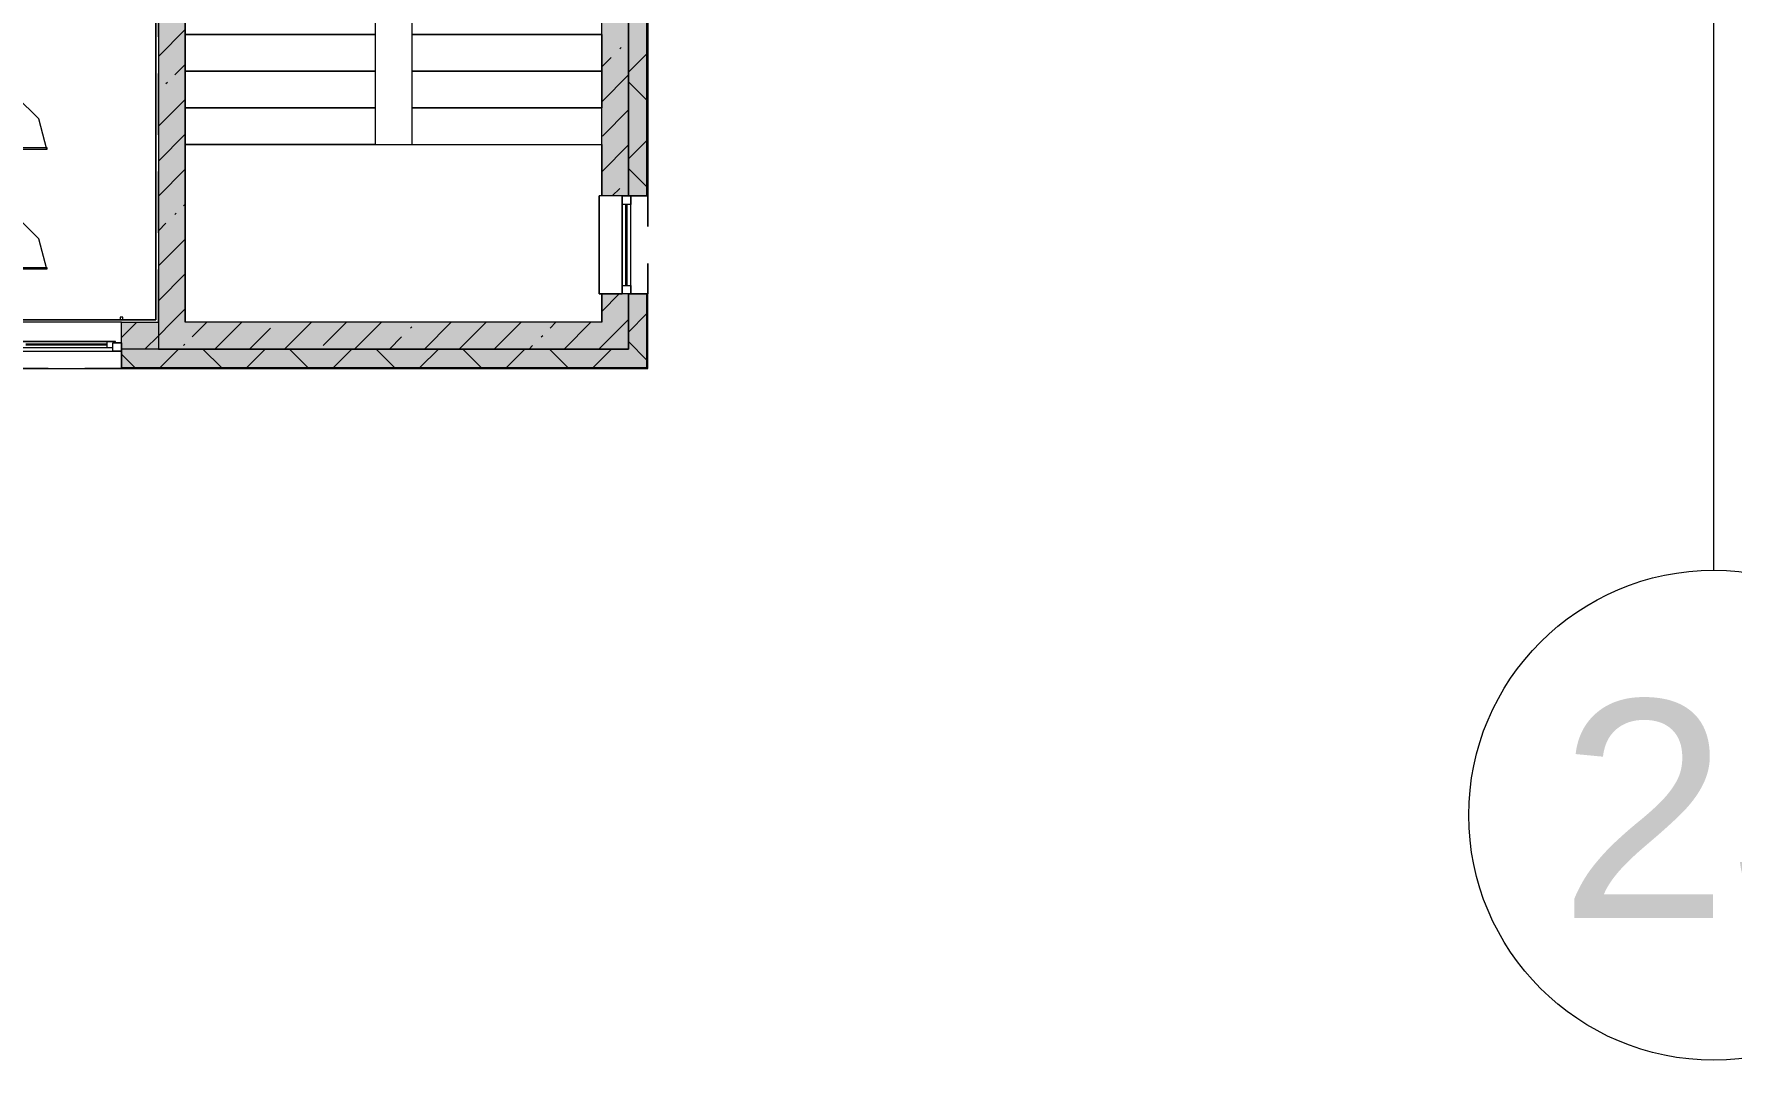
# Model space of a CAD drawing. Header units: millimetres. Extents: x -3817 to 677485, y -22715 to 103890.
# Drawn here: x 29492.8 to 29601.9, y 156.6 to 222.6 of the extents above; entities that cross this region are included whole.
import ezdxf

# ---------------------------------------------------------------- set-up
doc = ezdxf.new("R2010")
doc.units = ezdxf.units.MM
doc.layers.add('PDF _Геометрия', color=7, linetype='Continuous', true_color=0x1d1d1d)
doc.layers.add('PDF _Сплошная заливка', color=7, linetype='Continuous', true_color=0xffffff)
doc.layers.add('PDF _Текст', color=7, linetype='Continuous')
doc.styles.add('PDF ArialMT', font='arial.ttf')

msp = doc.modelspace()

# ---------------------------------------------------------------- hatches: boundary and pattern name
at = {"layer": 'PDF _Сплошная заливка', "transparency": 33554559}
h = msp.add_hatch(color=256, dxfattribs=at)
h.paths.add_polyline_path([(29531.03, 204.09), (29531.03, 205.9), (29529.3, 205.9), (29529.3, 204.09), (29529.58, 204.09)], flags=0)
h.paths.add_polyline_path([(29529.3, 212.2), (29531.03, 212.2), (29531.03, 231.09), (29529.3, 231.09), (29529.3, 222.65)], flags=0)
h.paths.add_polyline_path([(29530.74, 235.03), (29531.03, 235.03), (29531.03, 265.34), (29529.3, 265.34), (29529.3, 235.03), (29529.58, 235.03)], flags=0)
for points in [[(29500.8, 204.09), (29502.53, 204.09), (29502.53, 263.61), (29500.8, 263.61), (29500.8, 205.04)], [(29531.03, 202.35), (29531.03, 204.09), (29500.8, 204.09), (29500.8, 202.35), (29529.58, 202.35)]]:
    msp.add_hatch(color=256, dxfattribs=at).paths.add_polyline_path(points)
h = msp.add_hatch(color=256, dxfattribs=at)
h.paths.add_polyline_path([(29531.03, 201.17), (29532.21, 201.17), (29532.21, 205.9), (29531.03, 205.9), (29531.03, 202.35)], flags=0)
h.paths.add_polyline_path([(29532.21, 212.2), (29532.21, 229.28), (29531.03, 229.28), (29531.03, 212.2)], flags=0)
h = msp.add_hatch(color=256, dxfattribs=at)
h.paths.add_polyline_path([(29485.54, 201.17), (29491.35, 201.17), (29491.35, 202.35), (29463, 202.35), (29463, 201.17), (29470.86, 201.17)], flags=0)
h.paths.add_polyline_path([(29531.03, 201.17), (29531.03, 202.35), (29498.43, 202.35), (29498.43, 201.17), (29529.58, 201.17)], flags=0)
h.paths.add_polyline_path([(29448.84, 201.17), (29455.91, 201.17), (29455.91, 202.35), (29448.04, 202.35), (29448.04, 201.17)], flags=0)
h.paths.add_polyline_path([(29440.95, 201.17), (29440.95, 202.35), (29436.62, 202.35), (29436.62, 201.17)], flags=0)
h.paths.add_polyline_path([(29420.09, 201.17), (29420.09, 202.35), (29414.58, 202.35), (29414.58, 201.17), (29418.51, 201.17)], flags=0)
h.paths.add_polyline_path([(29390.17, 201.17), (29390.17, 202.35), (29380.86, 202.35), (29380.86, 201.17), (29384.03, 201.17)], flags=0)

# ---------------------------------------------------------------- linework, layer by layer
at = {"layer": 'PDF _Геометрия', "color": 253, "lineweight": 9, "true_color": 0xaaaaaa}
for points in [[(29600.79, 188.13), (29600.79, 281.71), (29600.79, 282.11), (29600.79, 375.69)], [(29489.7, 204.24), (29498.28, 204.24), (29500.64, 204.24), (29500.64, 263.45), (29499.22, 263.45), (29499.22, 263.55), (29499.22, 263.45), (29500.64, 263.45), (29500.64, 204.24), (29498.28, 204.24), (29489.7, 204.24)], [(29502.53, 239.12), (29502.53, 204.09), (29502.53, 240.26)], [(29529.3, 205.9), (29529.14, 205.9), (29529.14, 212.2)], [(29530.62, 212.2), (29530.62, 205.9), (29530.62, 212.2), (29529.14, 212.2), (29529.14, 205.9), (29530.62, 205.9)]]:
    msp.add_lwpolyline(points, dxfattribs=at)
at = {"layer": 'PDF _Геометрия', "color": 7, "lineweight": 9}
for points in [[(29500.8, 260.22), (29500.8, 263.61), (29500.8, 204.09), (29500.8, 207.47)], [(29502.53, 208.39), (29502.53, 204.09), (29502.53, 263.61), (29503.67, 263.61)], [(29531.03, 229.12), (29531.03, 212.2), (29529.3, 212.2), (29529.3, 263.61)], [(29517.09, 246.6), (29517.09, 246.21), (29517.09, 243.85), (29517.09, 241.48), (29517.09, 239.12), (29517.09, 236.76), (29517.09, 234.4), (29517.09, 232.03), (29517.09, 229.67), (29517.09, 227.31), (29517.09, 224.95), (29517.09, 222.59), (29517.09, 220.22), (29517.09, 217.86), (29517.09, 215.5), (29529.3, 215.5), (29529.3, 212.2), (29529.3, 214.65)], [(29531.03, 212.2), (29531.03, 229.12), (29531.03, 229.28)], [(29534.41, 229.12), (29532.27, 229.12), (29532.27, 212.2), (29531.03, 212.2), (29532.27, 212.2)], [(29532.23, 212.2), (29532.23, 229.12), (29532.23, 229.28), (29532.21, 229.28)], [(29532.21, 212.2), (29532.21, 229.12)], [(29500.8, 222.43), (29500.8, 226.37)], [(29514.73, 224.95), (29514.73, 222.59), (29514.73, 220.22), (29514.73, 217.86), (29514.73, 215.5), (29502.53, 215.5), (29514.73, 215.5), (29517.09, 215.5), (29529.3, 215.5)], [(29500.8, 221.17), (29502.53, 222.9)], [(29529.3, 204.09), (29502.53, 204.09), (29502.53, 215.5), (29502.53, 217.86), (29514.73, 217.86), (29502.53, 217.86), (29502.53, 220.22), (29502.53, 222.59), (29514.73, 222.59), (29502.53, 222.59)], [(29529.3, 222.59), (29517.09, 222.59), (29529.3, 222.59), (29529.3, 220.22), (29529.3, 217.86), (29517.09, 217.86), (29529.3, 217.86)], [(29530.47, 221.66), (29530.56, 221.75)], [(29501.85, 219.98), (29502.53, 220.66)], [(29502.53, 220.99), (29502.53, 217.05)], [(29529.3, 220.49), (29529.91, 221.1)], [(29529.3, 217.01), (29529.3, 220.95)], [(29531.03, 220.15), (29532.21, 221.34)], [(29500.8, 216.13), (29500.8, 220.07)], [(29501.29, 219.42), (29501.38, 219.51)], [(29529.3, 218.24), (29531.03, 219.98)], [(29532.21, 218.35), (29531.03, 219.53)], [(29493.64, 215.19), (29489.7, 215.19), (29489.7, 215.31), (29493.64, 215.31), (29493.64, 215.19), (29493.11, 217.16), (29491.67, 218.6), (29489.7, 219.12)], [(29500.8, 216.68), (29502.53, 218.41)], [(29529.35, 216.05), (29531.03, 217.73)], [(29500.8, 214.44), (29502.53, 216.17)], [(29529.3, 213.75), (29531.03, 215.49)], [(29531.03, 214.59), (29532.21, 215.77)], [(29500.8, 212.19), (29502.53, 213.92)], [(29502.53, 214.69), (29502.53, 210.75)], [(29532.21, 212.78), (29531.03, 213.96)], [(29500.8, 209.83), (29500.8, 213.77)], [(29502.41, 211.56), (29502.53, 211.68)], [(29529.98, 212.2), (29530.47, 212.68)], [(29530.62, 212.2), (29531.03, 212.2), (29530.62, 212.2)], [(29530.62, 212.2), (29530.62, 205.9)], [(29531.17, 205.9), (29531.17, 212.2)], [(29532.27, 210.23), (29532.27, 212.2), (29532.27, 210.23)], [(29493.64, 207.48), (29489.7, 207.48), (29489.7, 207.6), (29493.64, 207.6), (29493.64, 207.48), (29493.11, 209.45), (29491.67, 210.89), (29489.7, 211.42)], [(29501.85, 211), (29501.94, 211.09)], [(29530.86, 206.45), (29530.86, 211.64)], [(29530.94, 206.45), (29530.94, 211.64)], [(29500.8, 209.95), (29501.29, 210.44)], [(29500.8, 207.7), (29502.53, 209.43)], [(29500.8, 204.09), (29500.8, 202.35), (29498.43, 202.35), (29498.43, 201.11), (29531.03, 201.11), (29532.23, 201.11), (29532.27, 201.11), (29532.27, 205.9), (29531.03, 205.9), (29532.27, 205.9), (29532.27, 207.86), (29532.27, 205.9)], [(29500.8, 205.46), (29502.53, 207.19)], [(29498.43, 201.15), (29531.03, 201.15), (29532.21, 201.15), (29532.23, 201.15), (29532.23, 205.9)], [(29498.43, 201.17), (29531.03, 201.17), (29532.21, 201.17), (29532.21, 205.9)], [(29529.3, 204.77), (29530.42, 205.9)], [(29531.03, 205.9), (29529.3, 205.9), (29529.3, 204.09), (29529.3, 205.9), (29529.3, 205.04)], [(29479.42, 204.09), (29491.35, 204.09), (29491.35, 202.35), (29491.35, 201.11), (29498.43, 201.11), (29498.43, 202.35), (29498.43, 204.09), (29500.8, 204.09), (29500.8, 202.35), (29498.43, 202.35), (29498.43, 204.09), (29491.35, 204.09), (29491.35, 202.35), (29463, 202.35), (29463, 204.09), (29455.91, 204.09), (29455.91, 202.35), (29455.91, 201.11), (29463, 201.11), (29463, 202.35), (29463, 204.09), (29473.43, 204.09)], [(29498.43, 203.09), (29499.42, 204.09)], [(29499.94, 202.35), (29500.8, 203.21), (29501.67, 204.09), (29502.53, 204.94)], [(29502.97, 203.14), (29503.91, 204.09)], [(29504.43, 202.35), (29506.16, 204.09)], [(29508.92, 202.35), (29510.65, 204.09)], [(29511.39, 202.58), (29512.89, 204.09)], [(29513.41, 202.35), (29515.14, 204.09)], [(29517.9, 202.35), (29519.63, 204.09)], [(29520.14, 202.35), (29521.87, 204.09)], [(29522.39, 202.35), (29524.12, 204.09)], [(29525.98, 203.7), (29526.36, 204.09)], [(29526.88, 202.35), (29528.61, 204.09)], [(29529.12, 202.35), (29530.85, 204.09), (29531.03, 204.26)], [(29531.03, 203.45), (29532.21, 204.63)], [(29506.67, 202.35), (29508.02, 203.7)], [(29515.65, 202.35), (29516.44, 203.14)], [(29517, 203.7), (29517.09, 203.79)], [(29525.42, 203.14), (29525.51, 203.23)], [(29491.35, 202.21), (29498.43, 202.21)], [(29491.74, 202.84), (29498.04, 202.84)], [(29492.29, 202.68), (29497.49, 202.68)], [(29497.49, 202.6), (29492.29, 202.6)], [(29497.49, 202.84), (29497.49, 202.45)], [(29498.43, 202.76), (29497.88, 202.76)], [(29499.28, 201.17), (29498.43, 202.02)], [(29500.91, 201.17), (29502.09, 202.35)], [(29502.41, 202.58), (29502.5, 202.67)], [(29504.85, 201.17), (29503.67, 202.35)], [(29506.48, 201.17), (29507.66, 202.35)], [(29510.42, 201.17), (29509.24, 202.35)], [(29512.05, 201.17), (29513.23, 202.35)], [(29515.98, 201.17), (29514.8, 202.35)], [(29517.62, 201.17), (29518.8, 202.35)], [(29521.55, 201.17), (29520.37, 202.35)], [(29523.18, 201.17), (29524.36, 202.35)], [(29524.63, 202.35), (29524.86, 202.58)], [(29527.12, 201.17), (29525.94, 202.35)], [(29528.75, 201.17), (29529.93, 202.35)], [(29532.21, 201.65), (29531.03, 202.83)], [(29496.07, 201.11), (29498.43, 201.11), (29496.07, 201.11)]]:
    msp.add_lwpolyline(points, dxfattribs=at)
for points in [[(29514.73, 220.22), (29502.53, 220.22)], [(29517.09, 220.22), (29529.3, 220.22)], [(29531.17, 211.64), (29530.62, 211.64), (29530.62, 212.2), (29531.17, 212.2)], [(29531.17, 205.9), (29530.62, 205.9), (29530.62, 206.45), (29531.17, 206.45)], [(29531.03, 202.35), (29531.03, 204.09), (29531.03, 205.9), (29531.03, 204.09), (29531.03, 202.35), (29500.8, 202.35)], [(29498.35, 204.4), (29498.35, 204.25), (29498.51, 204.25), (29498.51, 204.4)], [(29498.04, 202.84), (29491.74, 202.84), (29491.74, 202.76), (29491.9, 202.76), (29491.9, 202.45), (29497.88, 202.45), (29497.88, 202.76), (29498.04, 202.76)], [(29497.88, 202.21), (29497.88, 202.76), (29498.43, 202.76), (29498.43, 202.21)], [(29491.35, 201.11), (29493.71, 201.11)]]:
    msp.add_lwpolyline(points, close=True, dxfattribs=at)
at = {"layer": 'PDF _Геометрия', "color": 253, "lineweight": 9, "true_color": 0xaaaaaa}
msp.add_circle((29600.79, 172.38), 15.75, dxfattribs=at)
at = {"layer": 'PDF _Геометрия', "color": 253, "lineweight": 20, "true_color": 0xaaaaaa}
msp.add_circle((29600.79, 172.38), 15.75, dxfattribs=at)
at = {"layer": 'PDF _Сплошная заливка', "lineweight": 60, "transparency": 33554559}
msp.add_solid([(29498.43, 202.35), (29500.8, 202.35), (29498.43, 204.09), (29500.8, 204.09)], dxfattribs=at)

# ---------------------------------------------------------------- texts
at = {"layer": 'PDF _Текст', "color": 9, "true_color": 0xbebebe, "insert": (29590.85, 172.67), "char_height": 14, "attachment_point": 4, "style": 'PDF ArialMT'}
msp.add_mtext('23', dxfattribs=at)

doc.saveas('drawing.dxf')
